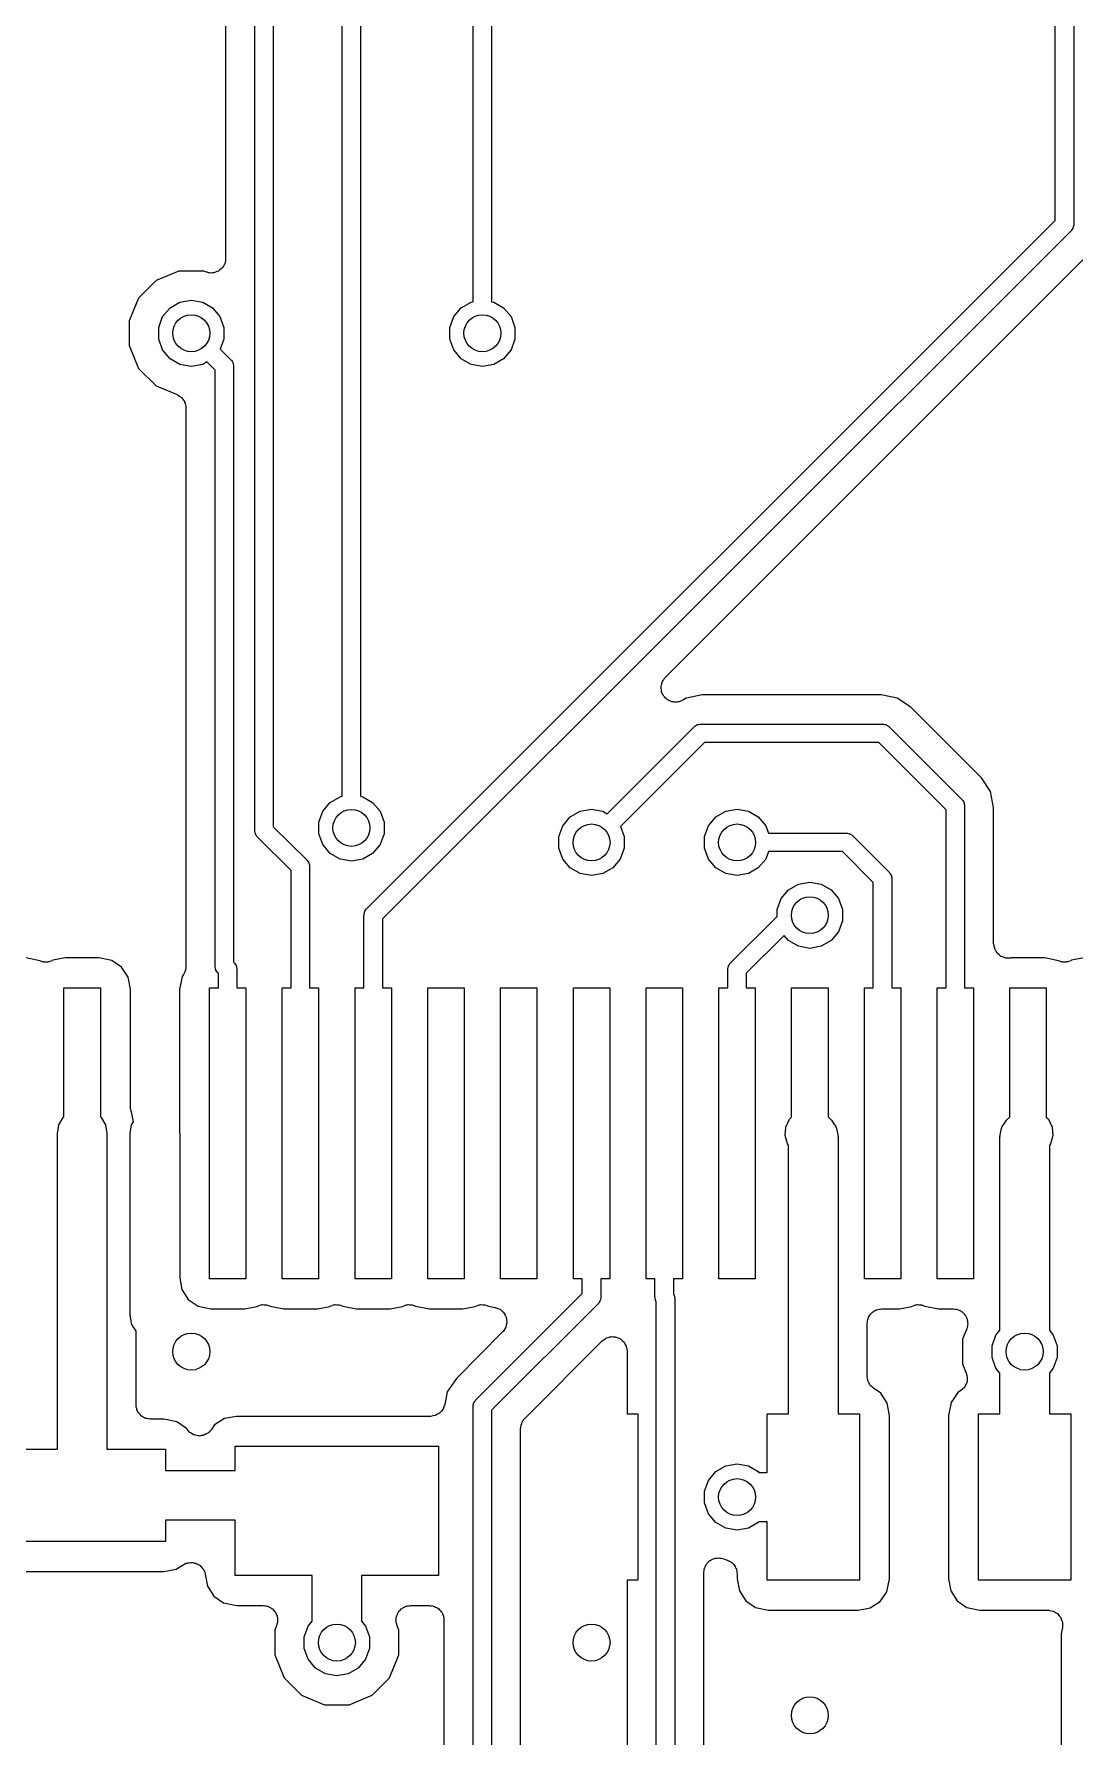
# Model space of a CAD drawing. Extents: x 85 to 210, y -138 to -65.
# Drawn here: x 116.42 to 123.57, y -113.15 to -101.44 of the extents above; entities that cross this region are included whole.
import ezdxf

# ---------------------------------------------------------------- set-up
doc = ezdxf.new("R2010")
doc.units = 0
doc.header["$MEASUREMENT"] = 0
doc.layers.add('BLACK', color=7, linetype='CONTINUOUS')

msp = doc.modelspace()

# ---------------------------------------------------------------- linework, layer by layer
at = {"layer": 'Black'}
for p, q in [((118.536, -106.683), (118.536, -90.0167)), ((118.663, -90.0167), (118.663, -106.683)), ((119.436, -103.283), (119.436, -96.5)), ((119.563, -96.5263), (119.563, -103.283)), ((123.436, -102.724), (123.436, -97.4667)), ((123.563, -97.4667), (123.563, -102.75)), ((117.936, -106.918), (117.936, -98.9667)), ((118.063, -98.9667), (118.063, -106.892)), ((117.736, -99.1318), (117.736, -102.986)), ((118.705, -107.455), (123.436, -102.724)), ((123.561, -102.764), (123.56, -102.772)), ((123.563, -102.756), (123.561, -102.764)), ((123.563, -102.75), (123.563, -102.753)), ((123.563, -102.753), (123.563, -102.756)), ((123.545, -102.795), (118.813, -107.526)), ((123.547, -102.793), (123.545, -102.795)), ((123.549, -102.791), (123.547, -102.793)), ((123.553, -102.784), (123.549, -102.791)), ((123.558, -102.777), (123.553, -102.784)), ((123.56, -102.772), (123.558, -102.774)), ((123.558, -102.774), (123.558, -102.777)), ((117.735, -102.997), (117.734, -103.008)), ((117.736, -102.986), (117.735, -102.997)), ((120.757, -105.866), (123.679, -102.943)), ((117.415, -103.073), (117.258, -103.138)), ((117.585, -103.073), (117.415, -103.073)), ((117.598, -103.078), (117.585, -103.073)), ((117.609, -103.081), (117.598, -103.078)), ((117.619, -103.085), (117.609, -103.081)), ((117.626, -103.085), (117.619, -103.085)), ((117.632, -103.086), (117.626, -103.085)), ((117.643, -103.085), (117.632, -103.086)), ((117.654, -103.085), (117.643, -103.085)), ((117.66, -103.082), (117.654, -103.085)), ((117.666, -103.081), (117.66, -103.082)), ((117.676, -103.076), (117.666, -103.081)), ((117.686, -103.073), (117.676, -103.076)), ((117.692, -103.068), (117.686, -103.073)), ((117.697, -103.065), (117.692, -103.068)), ((117.705, -103.057), (117.697, -103.065)), ((117.713, -103.05), (117.705, -103.057)), ((117.716, -103.045), (117.713, -103.05)), ((117.721, -103.04), (117.716, -103.045)), ((117.725, -103.03), (117.721, -103.04)), ((117.73, -103.02), (117.725, -103.03)), ((117.732, -103.014), (117.73, -103.02)), ((117.734, -103.008), (117.732, -103.014)), ((117.258, -103.138), (117.138, -103.258)), ((117.138, -103.258), (117.073, -103.415)), ((117.303, -103.386), (117.354, -103.325)), ((117.354, -103.325), (117.422, -103.286)), ((117.422, -103.286), (117.5, -103.272)), ((117.5, -103.272), (117.578, -103.286)), ((117.578, -103.286), (117.646, -103.325)), ((117.646, -103.325), (117.697, -103.386)), ((119.303, -103.386), (119.354, -103.325)), ((119.354, -103.325), (119.422, -103.286)), ((119.422, -103.286), (119.436, -103.283)), ((119.563, -103.283), (119.578, -103.286)), ((119.578, -103.286), (119.646, -103.325)), ((119.646, -103.325), (119.697, -103.386)), ((117.073, -103.415), (117.073, -103.585)), ((117.276, -103.46), (117.303, -103.386)), ((117.276, -103.54), (117.276, -103.46)), ((117.697, -103.386), (117.724, -103.46)), ((117.724, -103.46), (117.724, -103.54)), ((119.276, -103.46), (119.303, -103.386)), ((119.276, -103.54), (119.276, -103.46)), ((119.697, -103.386), (119.724, -103.46)), ((119.724, -103.46), (119.724, -103.54)), ((117.073, -103.585), (117.138, -103.742)), ((117.303, -103.614), (117.276, -103.54)), ((117.724, -103.54), (117.699, -103.609)), ((119.303, -103.614), (119.276, -103.54)), ((119.724, -103.54), (119.697, -103.614)), ((117.354, -103.675), (117.303, -103.614)), ((117.422, -103.714), (117.354, -103.675)), ((117.607, -103.697), (117.578, -103.714)), ((117.663, -103.753), (117.607, -103.697)), ((117.699, -103.609), (117.772, -103.682)), ((117.772, -103.682), (117.774, -103.684)), ((117.774, -103.684), (117.776, -103.686)), ((117.776, -103.686), (117.78, -103.693)), ((117.78, -103.693), (117.785, -103.7)), ((117.785, -103.7), (117.785, -103.703)), ((117.785, -103.703), (117.787, -103.705)), ((117.787, -103.705), (117.788, -103.713)), ((119.354, -103.675), (119.303, -103.614)), ((119.422, -103.714), (119.354, -103.675)), ((119.646, -103.675), (119.578, -103.714)), ((119.697, -103.614), (119.646, -103.675)), ((117.138, -103.742), (117.258, -103.862)), ((117.5, -103.728), (117.422, -103.714)), ((117.578, -103.714), (117.5, -103.728)), ((117.663, -107.85), (117.663, -103.753)), ((117.788, -103.713), (117.79, -103.721)), ((117.79, -103.721), (117.79, -103.724)), ((117.79, -103.724), (117.79, -103.727)), ((117.79, -103.727), (117.79, -107.824)), ((119.5, -103.728), (119.422, -103.714)), ((119.578, -103.714), (119.5, -103.728)), ((117.258, -103.862), (117.402, -103.922)), ((117.402, -103.922), (117.407, -103.925)), ((117.407, -103.925), (117.413, -103.927)), ((117.413, -103.927), (117.422, -103.934)), ((117.422, -103.934), (117.431, -103.94)), ((117.431, -103.94), (117.435, -103.945)), ((117.435, -103.945), (117.44, -103.95)), ((117.44, -103.95), (117.446, -103.959)), ((117.446, -103.959), (117.452, -103.968)), ((117.452, -103.968), (117.454, -103.974)), ((117.454, -103.974), (117.457, -103.98)), ((117.457, -103.98), (117.459, -103.991)), ((117.459, -103.991), (117.463, -104.001)), ((117.463, -104.001), (117.462, -104.008)), ((117.462, -104.008), (117.463, -104.014)), ((117.463, -104.014), (117.463, -107.85)), ((120.728, -105.928), (120.731, -105.918)), ((120.729, -105.935), (120.728, -105.928)), ((120.731, -105.918), (120.732, -105.908)), ((120.732, -105.908), (120.735, -105.901)), ((120.735, -105.901), (120.737, -105.894)), ((120.737, -105.894), (120.743, -105.886)), ((120.743, -105.886), (120.747, -105.877)), ((120.747, -105.877), (120.753, -105.872)), ((120.753, -105.872), (120.757, -105.866)), ((120.728, -105.943), (120.729, -105.935)), ((120.73, -105.952), (120.728, -105.943)), ((120.731, -105.962), (120.73, -105.952)), ((120.734, -105.969), (120.731, -105.962)), ((120.736, -105.977), (120.734, -105.969)), ((120.742, -105.985), (120.736, -105.977)), ((120.746, -105.994), (120.742, -105.985)), ((120.751, -105.999), (120.746, -105.994)), ((120.756, -106.005), (120.751, -105.999)), ((120.763, -106.011), (120.756, -106.005)), ((120.77, -106.018), (120.763, -106.011)), ((120.777, -106.021), (120.77, -106.018)), ((120.784, -106.026), (120.777, -106.021)), ((120.793, -106.029), (120.784, -106.026)), ((120.802, -106.033), (120.793, -106.029)), ((120.81, -106.034), (120.802, -106.033)), ((120.817, -106.036), (120.81, -106.034)), ((120.827, -106.035), (120.817, -106.036)), ((120.836, -106.036), (120.827, -106.035)), ((120.844, -106.034), (120.836, -106.036)), ((120.852, -106.033), (120.844, -106.034)), ((120.861, -106.029), (120.852, -106.033)), ((120.87, -106.027), (120.861, -106.029)), ((120.876, -106.023), (120.87, -106.027)), ((120.883, -106.019), (120.876, -106.023)), ((120.9, -106.008), (120.883, -106.019)), ((120.903, -106.008), (120.9, -106.008)), ((121.01, -105.986), (120.903, -106.008)), ((120.903, -106.008), (120.903, -106.008)), ((122.24, -105.986), (121.01, -105.986)), ((122.35, -106.008), (122.24, -105.986)), ((122.443, -106.071), (122.35, -106.008)), ((122.929, -106.557), (122.443, -106.071)), ((120.357, -106.803), (120.955, -106.205)), ((120.955, -106.205), (120.957, -106.203)), ((120.957, -106.203), (120.959, -106.201)), ((120.959, -106.201), (120.966, -106.197)), ((120.966, -106.197), (120.973, -106.192)), ((120.973, -106.192), (120.976, -106.192)), ((120.976, -106.192), (120.978, -106.19)), ((120.978, -106.19), (120.986, -106.189)), ((120.986, -106.189), (120.994, -106.187)), ((120.994, -106.187), (120.997, -106.187)), ((120.997, -106.187), (121, -106.186)), ((121, -106.186), (122.25, -106.186)), ((122.25, -106.186), (122.253, -106.187)), ((122.253, -106.187), (122.256, -106.187)), ((122.256, -106.187), (122.264, -106.189)), ((122.264, -106.189), (122.272, -106.19)), ((122.272, -106.19), (122.274, -106.192)), ((122.274, -106.192), (122.277, -106.192)), ((122.277, -106.192), (122.284, -106.197)), ((122.284, -106.197), (122.291, -106.201)), ((122.291, -106.201), (122.293, -106.203)), ((122.293, -106.203), (122.295, -106.205)), ((122.295, -106.205), (122.795, -106.705)), ((121.026, -106.313), (120.449, -106.891)), ((122.224, -106.313), (121.026, -106.313)), ((122.686, -106.776), (122.224, -106.313)), ((122.992, -106.65), (122.929, -106.557)), ((118.403, -106.786), (118.454, -106.725)), ((118.454, -106.725), (118.522, -106.686)), ((118.522, -106.686), (118.536, -106.683)), ((118.663, -106.683), (118.678, -106.686)), ((118.678, -106.686), (118.746, -106.725)), ((118.746, -106.725), (118.797, -106.786)), ((122.795, -106.705), (122.797, -106.707)), ((122.797, -106.707), (122.799, -106.709)), ((122.799, -106.709), (122.803, -106.716)), ((122.803, -106.716), (122.808, -106.723)), ((122.808, -106.723), (122.808, -106.726)), ((122.808, -106.726), (122.81, -106.728)), ((122.81, -106.728), (122.811, -106.736)), ((122.811, -106.736), (122.813, -106.744)), ((122.813, -106.744), (122.813, -106.747)), ((122.813, -106.747), (122.813, -106.75)), ((123.013, -106.76), (122.992, -106.65)), ((118.376, -106.86), (118.403, -106.786)), ((118.376, -106.94), (118.376, -106.86)), ((118.797, -106.786), (118.824, -106.86)), ((118.824, -106.86), (118.824, -106.94)), ((120.053, -106.886), (120.104, -106.825)), ((120.104, -106.825), (120.172, -106.786)), ((120.172, -106.786), (120.25, -106.772)), ((120.25, -106.772), (120.328, -106.786)), ((120.328, -106.786), (120.357, -106.803)), ((121.053, -106.886), (121.104, -106.825)), ((121.104, -106.825), (121.172, -106.786)), ((121.172, -106.786), (121.25, -106.772)), ((121.25, -106.772), (121.328, -106.786)), ((121.328, -106.786), (121.396, -106.825)), ((121.396, -106.825), (121.447, -106.886)), ((122.686, -108), (122.686, -106.776)), ((122.813, -106.75), (122.813, -108)), ((123.013, -107.696), (123.013, -106.76)), ((117.937, -106.921), (117.936, -106.918)), ((117.937, -106.923), (117.937, -106.921)), ((117.939, -106.931), (117.937, -106.923)), ((117.94, -106.94), (117.939, -106.931)), ((117.942, -106.942), (117.94, -106.94)), ((117.942, -106.945), (117.942, -106.942)), ((117.947, -106.952), (117.942, -106.945)), ((117.951, -106.959), (117.947, -106.952)), ((117.953, -106.961), (117.951, -106.959)), ((117.955, -106.963), (117.953, -106.961)), ((118.186, -107.194), (117.955, -106.963)), ((118.063, -106.892), (118.295, -107.123)), ((118.403, -107.014), (118.376, -106.94)), ((118.824, -106.94), (118.797, -107.014)), ((120.026, -106.96), (120.053, -106.886)), ((120.026, -107.04), (120.026, -106.96)), ((120.449, -106.891), (120.474, -106.96)), ((120.474, -106.96), (120.474, -107.04)), ((121.026, -106.96), (121.053, -106.886)), ((121.026, -107.04), (121.026, -106.96)), ((121.447, -106.886), (121.466, -106.936)), ((121.466, -106.936), (122, -106.936)), ((122, -106.936), (122.003, -106.937)), ((122.003, -106.937), (122.006, -106.937)), ((122.006, -106.937), (122.014, -106.939)), ((122.014, -106.939), (122.022, -106.94)), ((122.022, -106.94), (122.024, -106.942)), ((122.024, -106.942), (122.027, -106.942)), ((122.027, -106.942), (122.034, -106.947)), ((122.034, -106.947), (122.041, -106.951)), ((122.041, -106.951), (122.043, -106.953)), ((122.043, -106.953), (122.045, -106.955)), ((122.045, -106.955), (122.295, -107.205)), ((118.454, -107.075), (118.403, -107.014)), ((118.522, -107.114), (118.454, -107.075)), ((118.746, -107.075), (118.678, -107.114)), ((118.797, -107.014), (118.746, -107.075)), ((120.053, -107.114), (120.026, -107.04)), ((120.474, -107.04), (120.447, -107.114)), ((121.053, -107.114), (121.026, -107.04)), ((121.466, -107.063), (121.447, -107.114)), ((121.974, -107.063), (121.466, -107.063)), ((122.186, -107.276), (121.974, -107.063)), ((118.186, -107.873), (118.186, -107.194)), ((118.295, -107.123), (118.297, -107.125)), ((118.297, -107.125), (118.299, -107.127)), ((118.299, -107.127), (118.303, -107.134)), ((118.303, -107.134), (118.308, -107.141)), ((118.308, -107.141), (118.308, -107.144)), ((118.308, -107.144), (118.31, -107.146)), ((118.31, -107.146), (118.311, -107.154)), ((118.311, -107.154), (118.313, -107.162)), ((118.313, -107.162), (118.313, -107.165)), ((118.313, -107.165), (118.313, -107.168)), ((118.313, -107.168), (118.313, -107.873)), ((118.6, -107.128), (118.522, -107.114)), ((118.678, -107.114), (118.6, -107.128)), ((120.104, -107.175), (120.053, -107.114)), ((120.172, -107.214), (120.104, -107.175)), ((120.25, -107.228), (120.172, -107.214)), ((120.328, -107.214), (120.25, -107.228)), ((120.396, -107.175), (120.328, -107.214)), ((120.447, -107.114), (120.396, -107.175)), ((121.104, -107.175), (121.053, -107.114)), ((121.172, -107.214), (121.104, -107.175)), ((121.25, -107.228), (121.172, -107.214)), ((121.328, -107.214), (121.25, -107.228)), ((121.396, -107.175), (121.328, -107.214)), ((121.447, -107.114), (121.396, -107.175)), ((122.295, -107.205), (122.297, -107.207)), ((122.297, -107.207), (122.299, -107.209)), ((122.299, -107.209), (122.303, -107.216)), ((122.303, -107.216), (122.308, -107.223)), ((121.553, -107.386), (121.604, -107.325)), ((121.604, -107.325), (121.672, -107.286)), ((121.672, -107.286), (121.75, -107.272)), ((121.75, -107.272), (121.828, -107.286)), ((121.828, -107.286), (121.896, -107.325)), ((121.896, -107.325), (121.947, -107.386)), ((122.186, -108), (122.186, -107.276)), ((122.308, -107.223), (122.308, -107.226)), ((122.308, -107.226), (122.31, -107.228)), ((122.31, -107.228), (122.311, -107.236)), ((122.311, -107.236), (122.313, -107.244)), ((122.313, -107.244), (122.313, -107.247)), ((122.313, -107.247), (122.313, -107.25)), ((122.313, -107.25), (122.313, -108)), ((121.526, -107.46), (121.553, -107.386)), ((121.947, -107.386), (121.974, -107.46)), ((118.686, -107.5), (118.687, -107.497)), ((118.686, -107.873), (118.686, -107.5)), ((118.687, -107.494), (118.689, -107.486)), ((118.687, -107.497), (118.687, -107.494)), ((118.689, -107.486), (118.69, -107.478)), ((118.69, -107.478), (118.692, -107.476)), ((118.692, -107.473), (118.697, -107.466)), ((118.692, -107.476), (118.692, -107.473)), ((118.697, -107.466), (118.701, -107.459)), ((118.701, -107.459), (118.703, -107.457)), ((118.703, -107.457), (118.705, -107.455)), ((118.813, -107.526), (118.813, -107.873)), ((121.205, -107.828), (121.526, -107.508)), ((121.526, -107.508), (121.526, -107.46)), ((121.974, -107.54), (121.947, -107.614)), ((121.974, -107.46), (121.974, -107.54)), ((121.574, -107.639), (121.313, -107.899)), ((121.604, -107.675), (121.574, -107.639)), ((121.672, -107.714), (121.604, -107.675)), ((121.896, -107.675), (121.828, -107.714)), ((121.947, -107.614), (121.896, -107.675)), ((116.459, -107.813), (116.365, -107.794)), ((116.634, -107.794), (116.549, -107.81)), ((116.865, -107.794), (116.634, -107.794)), ((116.954, -107.812), (116.865, -107.794)), ((121.75, -107.728), (121.672, -107.714)), ((121.828, -107.714), (121.75, -107.728)), ((123.014, -107.697), (123.013, -107.696)), ((123.017, -107.714), (123.014, -107.697)), ((123.014, -107.697), (123.014, -107.697)), ((123.02, -107.73), (123.017, -107.714)), ((123.02, -107.731), (123.02, -107.73)), ((123.02, -107.732), (123.02, -107.731)), ((123.029, -107.746), (123.02, -107.732)), ((123.037, -107.761), (123.029, -107.746)), ((123.038, -107.761), (123.037, -107.761)), ((123.037, -107.761), (123.037, -107.761)), ((123.051, -107.772), (123.038, -107.761)), ((123.063, -107.783), (123.051, -107.772)), ((123.064, -107.783), (123.063, -107.783)), ((123.08, -107.789), (123.064, -107.783)), ((123.064, -107.783), (123.064, -107.783)), ((123.096, -107.795), (123.08, -107.789)), ((123.097, -107.795), (123.096, -107.795)), ((123.114, -107.795), (123.097, -107.795)), ((123.097, -107.795), (123.097, -107.795)), ((123.131, -107.795), (123.114, -107.795)), ((123.132, -107.795), (123.131, -107.795)), ((123.131, -107.795), (123.131, -107.795)), ((123.134, -107.794), (123.132, -107.795)), ((123.365, -107.794), (123.134, -107.794)), ((123.459, -107.813), (123.365, -107.794)), ((123.634, -107.794), (123.549, -107.81)), ((116.466, -107.815), (116.459, -107.813)), ((116.476, -107.82), (116.466, -107.815)), ((116.483, -107.821), (116.476, -107.82)), ((116.489, -107.822), (116.483, -107.821)), ((116.5, -107.822), (116.489, -107.822)), ((116.511, -107.823), (116.5, -107.822)), ((116.517, -107.821), (116.511, -107.823)), ((116.523, -107.821), (116.517, -107.821)), ((116.534, -107.816), (116.523, -107.821)), ((116.545, -107.813), (116.534, -107.816)), ((116.549, -107.81), (116.545, -107.813)), ((117.021, -107.858), (116.954, -107.812)), ((117.065, -107.927), (117.021, -107.858)), ((117.446, -107.907), (117.437, -107.921)), ((117.448, -107.903), (117.446, -107.907)), ((117.451, -107.899), (117.448, -107.903)), ((117.455, -107.889), (117.451, -107.899)), ((117.457, -107.884), (117.455, -107.889)), ((117.458, -107.882), (117.457, -107.884)), ((117.461, -107.876), (117.458, -107.882)), ((117.463, -107.866), (117.461, -107.871)), ((117.461, -107.871), (117.461, -107.876)), ((117.463, -107.85), (117.462, -107.857)), ((117.462, -107.857), (117.463, -107.866)), ((117.664, -107.853), (117.663, -107.85)), ((117.664, -107.856), (117.664, -107.853)), ((117.666, -107.864), (117.664, -107.856)), ((117.667, -107.872), (117.666, -107.864)), ((117.669, -107.874), (117.667, -107.872)), ((117.669, -107.877), (117.669, -107.874)), ((117.674, -107.884), (117.669, -107.877)), ((117.678, -107.891), (117.674, -107.884)), ((117.68, -107.893), (117.678, -107.891)), ((117.682, -107.895), (117.68, -107.893)), ((117.686, -107.899), (117.682, -107.895)), ((117.686, -108), (117.686, -107.899)), ((117.79, -107.824), (117.795, -107.828)), ((117.795, -107.828), (117.797, -107.83)), ((117.797, -107.83), (117.799, -107.832)), ((117.799, -107.832), (117.803, -107.839)), ((117.803, -107.839), (117.808, -107.846)), ((117.808, -107.846), (117.808, -107.849)), ((117.808, -107.849), (117.81, -107.851)), ((117.81, -107.851), (117.811, -107.859)), ((117.811, -107.859), (117.813, -107.867)), ((117.813, -107.867), (117.813, -107.87)), ((117.813, -107.87), (117.813, -107.873)), ((117.813, -107.873), (117.813, -108)), ((118.186, -108), (118.186, -107.873)), ((118.313, -107.873), (118.313, -108)), ((118.686, -108), (118.686, -107.873)), ((118.813, -107.873), (118.813, -108)), ((121.186, -107.873), (121.187, -107.87)), ((121.186, -108), (121.186, -107.873)), ((121.187, -107.867), (121.189, -107.859)), ((121.187, -107.87), (121.187, -107.867)), ((121.189, -107.859), (121.19, -107.851)), ((121.19, -107.851), (121.192, -107.849)), ((121.192, -107.846), (121.197, -107.839)), ((121.192, -107.849), (121.192, -107.846)), ((121.197, -107.839), (121.201, -107.832)), ((121.201, -107.832), (121.203, -107.83)), ((121.203, -107.83), (121.205, -107.828)), ((121.313, -107.899), (121.313, -108)), ((123.466, -107.815), (123.459, -107.813)), ((123.476, -107.82), (123.466, -107.815)), ((123.483, -107.821), (123.476, -107.82)), ((123.489, -107.822), (123.483, -107.821)), ((123.5, -107.822), (123.489, -107.822)), ((123.511, -107.823), (123.5, -107.822)), ((123.517, -107.821), (123.511, -107.823)), ((123.523, -107.821), (123.517, -107.821)), ((123.534, -107.816), (123.523, -107.821)), ((123.545, -107.813), (123.534, -107.816)), ((123.549, -107.81), (123.545, -107.813)), ((116.625, -108.886), (116.625, -108)), ((116.625, -108), (116.875, -108)), ((116.875, -108), (116.875, -108.886)), ((117.081, -108.009), (117.065, -107.927)), ((117.081, -108.815), (117.081, -108.009)), ((117.437, -107.921), (117.419, -108.01)), ((117.419, -108.01), (117.419, -108.995)), ((117.625, -110), (117.625, -108)), ((117.625, -108), (117.686, -108)), ((117.813, -108), (117.875, -108)), ((117.875, -108), (117.875, -110)), ((118.125, -110), (118.125, -108)), ((118.125, -108), (118.186, -108)), ((118.313, -108), (118.375, -108)), ((118.375, -108), (118.375, -110)), ((118.625, -110), (118.625, -108)), ((118.625, -108), (118.686, -108)), ((118.813, -108), (118.875, -108)), ((118.875, -108), (118.875, -110)), ((119.125, -110), (119.125, -108)), ((119.125, -108), (119.375, -108)), ((119.375, -108), (119.375, -110)), ((119.625, -110), (119.625, -108)), ((119.625, -108), (119.875, -108)), ((119.875, -108), (119.875, -110)), ((120.125, -110), (120.125, -108)), ((120.125, -108), (120.375, -108)), ((120.375, -108), (120.375, -110)), ((120.625, -110), (120.625, -108)), ((120.625, -108), (120.875, -108)), ((120.875, -108), (120.875, -110)), ((121.125, -110), (121.125, -108)), ((121.125, -108), (121.186, -108)), ((121.313, -108), (121.375, -108)), ((121.375, -108), (121.375, -110)), ((121.625, -108.888), (121.625, -108)), ((121.625, -108), (121.875, -108)), ((121.875, -108), (121.875, -108.885)), ((122.125, -110), (122.125, -108)), ((122.125, -108), (122.186, -108)), ((122.313, -108), (122.375, -108)), ((122.375, -108), (122.375, -110)), ((122.625, -110), (122.625, -108)), ((122.625, -108), (122.686, -108)), ((122.813, -108), (122.875, -108)), ((122.875, -108), (122.875, -110)), ((123.125, -108.885), (123.125, -108)), ((123.125, -108), (123.375, -108)), ((123.375, -108), (123.375, -108.888)), ((117.083, -108.827), (117.081, -108.815)), ((117.084, -108.839), (117.083, -108.827)), ((117.086, -108.844), (117.084, -108.839)), ((117.087, -108.849), (117.086, -108.844)), ((117.089, -108.852), (117.087, -108.849)), ((117.102, -108.921), (117.089, -108.852)), ((116.58, -109), (116.59, -108.942)), ((116.59, -108.942), (116.62, -108.891)), ((116.62, -108.891), (116.625, -108.886)), ((116.875, -108.886), (116.88, -108.891)), ((116.88, -108.891), (116.91, -108.942)), ((116.91, -108.942), (116.92, -109)), ((117.08, -109), (117.09, -108.942)), ((117.09, -108.942), (117.102, -108.921)), ((121.581, -109.015), (121.586, -108.956)), ((121.586, -108.956), (121.611, -108.902)), ((121.611, -108.902), (121.625, -108.888)), ((121.875, -108.885), (121.894, -108.904)), ((121.894, -108.904), (121.898, -108.91)), ((121.898, -108.91), (121.904, -108.915)), ((121.904, -108.915), (121.915, -108.934)), ((121.915, -108.934), (121.928, -108.952)), ((121.928, -108.952), (121.93, -108.959)), ((121.93, -108.959), (121.934, -108.966)), ((121.934, -108.966), (121.938, -108.988)), ((123.062, -108.988), (123.066, -108.966)), ((123.066, -108.966), (123.07, -108.959)), ((123.07, -108.959), (123.072, -108.952)), ((123.072, -108.952), (123.085, -108.934)), ((123.085, -108.934), (123.096, -108.915)), ((123.096, -108.915), (123.102, -108.91)), ((123.102, -108.91), (123.106, -108.904)), ((123.106, -108.904), (123.125, -108.885)), ((123.375, -108.888), (123.389, -108.902)), ((123.389, -108.902), (123.414, -108.956)), ((123.414, -108.956), (123.419, -109.015)), ((116.58, -111.17), (116.58, -109)), ((116.92, -109), (116.92, -111.17)), ((117.08, -110.25), (117.08, -109)), ((117.419, -108.995), (117.42, -109)), ((117.42, -109), (117.42, -109.995)), ((121.596, -109.072), (121.581, -109.015)), ((121.604, -109.083), (121.596, -109.072)), ((121.604, -110.928), (121.604, -109.083)), ((121.938, -108.988), (121.943, -109.009)), ((121.943, -109.009), (121.943, -109.017)), ((121.943, -109.017), (121.944, -109.024)), ((121.944, -109.024), (121.944, -110.928)), ((123.056, -109.024), (123.057, -109.017)), ((123.056, -110.353), (123.056, -109.024)), ((123.057, -109.009), (123.062, -108.988)), ((123.057, -109.017), (123.057, -109.009)), ((123.404, -109.072), (123.396, -109.083)), ((123.396, -109.083), (123.396, -110.353)), ((123.419, -109.015), (123.404, -109.072)), ((117.42, -109.995), (117.435, -110.073)), ((117.875, -110), (117.625, -110)), ((118.375, -110), (118.125, -110)), ((118.875, -110), (118.625, -110)), ((119.375, -110), (119.125, -110)), ((119.875, -110), (119.625, -110)), ((120.186, -110), (120.125, -110)), ((120.186, -110.101), (120.186, -110)), ((120.375, -110), (120.313, -110)), ((120.313, -110), (120.313, -110.127)), ((120.686, -110), (120.625, -110)), ((120.686, -110.127), (120.686, -110)), ((120.875, -110), (120.813, -110)), ((120.813, -110), (120.813, -110.105)), ((121.375, -110), (121.125, -110)), ((122.375, -110), (122.125, -110)), ((122.875, -110), (122.625, -110)), ((117.435, -110.073), (117.479, -110.142)), ((117.479, -110.142), (117.546, -110.188)), ((119.455, -110.832), (120.186, -110.101)), ((120.311, -110.141), (120.31, -110.149)), ((120.313, -110.133), (120.311, -110.141)), ((120.313, -110.127), (120.313, -110.13)), ((120.313, -110.13), (120.313, -110.133)), ((120.687, -110.13), (120.686, -110.127)), ((120.687, -110.133), (120.687, -110.13)), ((120.689, -110.141), (120.687, -110.133)), ((120.69, -110.149), (120.689, -110.141)), ((120.813, -110.105), (120.816, -110.108)), ((120.816, -110.108), (120.816, -110.111)), ((120.816, -110.111), (120.818, -110.113)), ((120.818, -110.113), (120.819, -110.121)), ((120.819, -110.121), (120.821, -110.129)), ((120.821, -110.129), (120.821, -110.132)), ((120.821, -110.132), (120.822, -110.135)), ((120.822, -110.135), (120.822, -120.482)), ((117.081, -110.257), (117.08, -110.25)), ((117.081, -110.265), (117.081, -110.257)), ((117.546, -110.188), (117.635, -110.206)), ((117.635, -110.206), (117.866, -110.206)), ((117.866, -110.206), (117.951, -110.19)), ((117.951, -110.19), (117.955, -110.187)), ((117.955, -110.187), (117.966, -110.184)), ((117.966, -110.184), (117.977, -110.179)), ((117.977, -110.179), (117.983, -110.179)), ((117.983, -110.179), (117.989, -110.177)), ((117.989, -110.177), (118, -110.178)), ((118, -110.178), (118.011, -110.178)), ((118.011, -110.178), (118.017, -110.179)), ((118.017, -110.179), (118.024, -110.18)), ((118.024, -110.18), (118.034, -110.185)), ((118.034, -110.185), (118.041, -110.187)), ((118.041, -110.187), (118.135, -110.206)), ((118.135, -110.206), (118.366, -110.206)), ((118.366, -110.206), (118.451, -110.19)), ((118.451, -110.19), (118.455, -110.187)), ((118.455, -110.187), (118.466, -110.184)), ((118.466, -110.184), (118.477, -110.179)), ((118.477, -110.179), (118.483, -110.179)), ((118.483, -110.179), (118.489, -110.177)), ((118.489, -110.177), (118.5, -110.178)), ((118.5, -110.178), (118.511, -110.178)), ((118.511, -110.178), (118.517, -110.179)), ((118.517, -110.179), (118.524, -110.18)), ((118.524, -110.18), (118.534, -110.185)), ((118.534, -110.185), (118.541, -110.187)), ((118.541, -110.187), (118.635, -110.206)), ((118.635, -110.206), (118.866, -110.206)), ((118.866, -110.206), (118.951, -110.19)), ((118.951, -110.19), (118.955, -110.187)), ((118.955, -110.187), (118.966, -110.184)), ((118.966, -110.184), (118.977, -110.179)), ((118.977, -110.179), (118.983, -110.179)), ((118.983, -110.179), (118.989, -110.177)), ((118.989, -110.177), (119, -110.178)), ((119, -110.178), (119.011, -110.178)), ((119.011, -110.178), (119.017, -110.179)), ((119.017, -110.179), (119.024, -110.18)), ((119.024, -110.18), (119.034, -110.185)), ((119.034, -110.185), (119.041, -110.187)), ((119.041, -110.187), (119.135, -110.206)), ((119.135, -110.206), (119.366, -110.206)), ((119.366, -110.206), (119.451, -110.19)), ((119.451, -110.19), (119.455, -110.187)), ((119.455, -110.187), (119.466, -110.184)), ((119.466, -110.184), (119.477, -110.179)), ((119.477, -110.179), (119.483, -110.179)), ((119.483, -110.179), (119.489, -110.177)), ((119.489, -110.177), (119.5, -110.178)), ((119.5, -110.178), (119.511, -110.178)), ((119.511, -110.178), (119.517, -110.179)), ((119.517, -110.179), (119.524, -110.18)), ((119.524, -110.18), (119.534, -110.185)), ((119.534, -110.185), (119.541, -110.187)), ((119.541, -110.187), (119.588, -110.196)), ((120.295, -110.172), (119.563, -110.903)), ((119.588, -110.196), (119.591, -110.198)), ((119.591, -110.198), (119.594, -110.198)), ((119.594, -110.198), (119.607, -110.204)), ((119.607, -110.204), (119.621, -110.209)), ((119.621, -110.209), (119.623, -110.211)), ((119.623, -110.211), (119.626, -110.213)), ((119.626, -110.213), (119.636, -110.223)), ((119.636, -110.223), (119.647, -110.232)), ((119.647, -110.232), (119.648, -110.235)), ((119.648, -110.235), (119.65, -110.237)), ((119.65, -110.237), (119.656, -110.25)), ((119.656, -110.25), (119.663, -110.263)), ((120.297, -110.17), (120.295, -110.172)), ((120.299, -110.168), (120.297, -110.17)), ((120.303, -110.161), (120.299, -110.168)), ((120.308, -110.154), (120.303, -110.161)), ((120.31, -110.149), (120.308, -110.151)), ((120.308, -110.151), (120.308, -110.154)), ((120.692, -110.151), (120.69, -110.149)), ((120.692, -110.154), (120.692, -110.151)), ((120.695, -110.157), (120.692, -110.154)), ((120.695, -120.508), (120.695, -110.157)), ((122.154, -110.264), (122.157, -110.256)), ((122.157, -110.256), (122.163, -110.249)), ((122.163, -110.249), (122.167, -110.242)), ((122.167, -110.242), (122.174, -110.236)), ((122.174, -110.236), (122.18, -110.229)), ((122.18, -110.229), (122.187, -110.225)), ((122.187, -110.225), (122.194, -110.219)), ((122.194, -110.219), (122.202, -110.216)), ((122.202, -110.216), (122.21, -110.212)), ((122.21, -110.212), (122.218, -110.21)), ((122.218, -110.21), (122.227, -110.207)), ((122.227, -110.207), (122.235, -110.207)), ((122.235, -110.207), (122.244, -110.206)), ((122.244, -110.206), (122.366, -110.206)), ((122.366, -110.206), (122.451, -110.19)), ((122.451, -110.19), (122.455, -110.187)), ((122.455, -110.187), (122.466, -110.184)), ((122.466, -110.184), (122.477, -110.179)), ((122.477, -110.179), (122.483, -110.179)), ((122.483, -110.179), (122.489, -110.177)), ((122.489, -110.177), (122.5, -110.178)), ((122.5, -110.178), (122.511, -110.178)), ((122.511, -110.178), (122.517, -110.179)), ((122.517, -110.179), (122.524, -110.18)), ((122.524, -110.18), (122.534, -110.185)), ((122.534, -110.185), (122.541, -110.187)), ((122.541, -110.187), (122.635, -110.206)), ((122.635, -110.206), (122.736, -110.206)), ((122.736, -110.206), (122.747, -110.208)), ((122.747, -110.208), (122.758, -110.208)), ((122.758, -110.208), (122.764, -110.211)), ((122.764, -110.211), (122.77, -110.212)), ((122.77, -110.212), (122.78, -110.217)), ((122.78, -110.217), (122.79, -110.222)), ((122.79, -110.222), (122.795, -110.226)), ((122.795, -110.226), (122.8, -110.229)), ((122.8, -110.229), (122.807, -110.238)), ((122.807, -110.238), (122.815, -110.245)), ((122.815, -110.245), (122.818, -110.251)), ((122.818, -110.251), (122.823, -110.256)), ((122.823, -110.256), (122.826, -110.266)), ((117.086, -110.286), (117.081, -110.265)), ((117.09, -110.308), (117.086, -110.286)), ((117.094, -110.315), (117.09, -110.308)), ((117.096, -110.322), (117.094, -110.315)), ((117.109, -110.34), (117.096, -110.322)), ((117.12, -110.359), (117.109, -110.34)), ((117.12, -110.865), (117.12, -110.359)), ((117.12, -110.359), (117.12, -110.359)), ((119.639, -110.365), (119.321, -110.684)), ((119.641, -110.363), (119.639, -110.365)), ((119.643, -110.361), (119.641, -110.363)), ((119.651, -110.348), (119.643, -110.361)), ((119.659, -110.337), (119.651, -110.348)), ((119.66, -110.334), (119.659, -110.337)), ((119.662, -110.331), (119.66, -110.334)), ((119.664, -110.317), (119.662, -110.331)), ((119.663, -110.263), (119.664, -110.266)), ((119.664, -110.266), (119.665, -110.269)), ((119.668, -110.303), (119.664, -110.317)), ((119.665, -110.269), (119.666, -110.283)), ((119.666, -110.283), (119.668, -110.297)), ((119.668, -110.297), (119.668, -110.3)), ((119.668, -110.3), (119.668, -110.303)), ((122.144, -110.306), (122.146, -110.297)), ((122.144, -110.67), (122.144, -110.306)), ((122.146, -110.289), (122.149, -110.28)), ((122.146, -110.297), (122.146, -110.289)), ((122.149, -110.28), (122.15, -110.272)), ((122.15, -110.272), (122.154, -110.264)), ((122.828, -110.344), (122.799, -110.415)), ((122.826, -110.266), (122.831, -110.276)), ((122.831, -110.334), (122.828, -110.344)), ((122.831, -110.276), (122.832, -110.282)), ((122.834, -110.323), (122.831, -110.334)), ((122.832, -110.282), (122.834, -110.289)), ((122.834, -110.289), (122.834, -110.299)), ((122.834, -110.299), (122.836, -110.31)), ((122.836, -110.31), (122.834, -110.317)), ((122.834, -110.317), (122.834, -110.323)), ((123.029, -110.386), (123.056, -110.353)), ((123.396, -110.353), (123.423, -110.386)), ((119.793, -110.957), (120.324, -110.426)), ((120.324, -110.426), (120.334, -110.418)), ((120.334, -110.418), (120.345, -110.41)), ((120.345, -110.41), (120.349, -110.408)), ((120.349, -110.408), (120.352, -110.406)), ((120.352, -110.406), (120.365, -110.403)), ((120.365, -110.403), (120.377, -110.398)), ((120.377, -110.398), (120.382, -110.398)), ((120.382, -110.398), (120.386, -110.397)), ((120.386, -110.397), (120.399, -110.398)), ((120.399, -110.398), (120.412, -110.398)), ((120.412, -110.398), (120.416, -110.4)), ((120.416, -110.4), (120.42, -110.4)), ((120.42, -110.4), (120.432, -110.405)), ((120.432, -110.405), (120.445, -110.41)), ((120.445, -110.41), (120.448, -110.413)), ((120.448, -110.413), (120.452, -110.415)), ((120.452, -110.415), (120.461, -110.424)), ((120.461, -110.424), (120.471, -110.432)), ((120.471, -110.432), (120.473, -110.436)), ((120.473, -110.436), (120.476, -110.439)), ((120.476, -110.439), (120.482, -110.451)), ((120.482, -110.451), (120.488, -110.462)), ((120.488, -110.462), (120.489, -110.467)), ((120.489, -110.467), (120.491, -110.471)), ((120.491, -110.471), (120.492, -110.484)), ((120.492, -110.484), (120.495, -110.497)), ((122.799, -110.415), (122.799, -110.585)), ((123.002, -110.46), (123.029, -110.386)), ((123.002, -110.54), (123.002, -110.46)), ((123.423, -110.386), (123.45, -110.46)), ((123.45, -110.46), (123.45, -110.54)), ((120.495, -110.497), (120.495, -110.928)), ((122.799, -110.585), (122.825, -110.647)), ((123.029, -110.614), (123.002, -110.54)), ((123.45, -110.54), (123.423, -110.614)), ((119.321, -110.684), (119.258, -110.777)), ((122.146, -110.683), (122.144, -110.67)), ((122.148, -110.697), (122.146, -110.683)), ((122.149, -110.7), (122.148, -110.697)), ((122.15, -110.704), (122.149, -110.7)), ((122.157, -110.716), (122.15, -110.704)), ((122.163, -110.728), (122.157, -110.716)), ((122.165, -110.731), (122.163, -110.728)), ((122.828, -110.715), (122.82, -110.731)), ((122.825, -110.647), (122.828, -110.664)), ((122.828, -110.664), (122.832, -110.681)), ((122.83, -110.698), (122.828, -110.715)), ((122.828, -110.715), (122.828, -110.715)), ((122.828, -110.715), (122.828, -110.715)), ((122.832, -110.681), (122.83, -110.698)), ((122.832, -110.681), (122.832, -110.681)), ((122.832, -110.681), (122.832, -110.681)), ((123.056, -110.647), (123.029, -110.614)), ((123.056, -110.928), (123.056, -110.647)), ((123.423, -110.614), (123.396, -110.647)), ((123.396, -110.647), (123.396, -110.928)), ((119.258, -110.777), (119.241, -110.864)), ((119.442, -110.85), (119.447, -110.843)), ((119.447, -110.843), (119.451, -110.836)), ((119.451, -110.836), (119.453, -110.834)), ((119.453, -110.834), (119.455, -110.832)), ((122.167, -110.734), (122.165, -110.731)), ((122.178, -110.743), (122.167, -110.734)), ((122.188, -110.752), (122.178, -110.743)), ((122.238, -110.786), (122.188, -110.752)), ((122.282, -110.855), (122.238, -110.786)), ((122.766, -110.782), (122.721, -110.849)), ((122.786, -110.769), (122.766, -110.782)), ((122.799, -110.758), (122.786, -110.769)), ((122.812, -110.746), (122.799, -110.758)), ((122.82, -110.731), (122.812, -110.746)), ((122.812, -110.746), (122.812, -110.746)), ((122.812, -110.746), (122.812, -110.746)), ((117.122, -110.873), (117.12, -110.865)), ((117.122, -110.882), (117.122, -110.873)), ((117.125, -110.89), (117.122, -110.882)), ((117.126, -110.899), (117.125, -110.89)), ((117.13, -110.906), (117.126, -110.899)), ((117.133, -110.915), (117.13, -110.906)), ((117.139, -110.921), (117.133, -110.915)), ((117.143, -110.929), (117.139, -110.921)), ((117.15, -110.935), (117.143, -110.929)), ((117.156, -110.941), (117.15, -110.935)), ((117.163, -110.946), (117.156, -110.941)), ((117.17, -110.951), (117.163, -110.946)), ((117.178, -110.954), (117.17, -110.951)), ((117.186, -110.959), (117.178, -110.954)), ((117.194, -110.96), (117.186, -110.959)), ((117.203, -110.963), (117.194, -110.96)), ((117.211, -110.963), (117.203, -110.963)), ((117.22, -110.965), (117.211, -110.963)), ((117.728, -110.96), (117.659, -111.004)), ((117.811, -110.945), (117.728, -110.96)), ((119.143, -110.945), (117.811, -110.945)), ((119.159, -110.942), (119.143, -110.945)), ((119.175, -110.939), (119.159, -110.942)), ((119.176, -110.939), (119.175, -110.939)), ((119.177, -110.939), (119.176, -110.939)), ((119.191, -110.93), (119.177, -110.939)), ((119.206, -110.923), (119.191, -110.93)), ((119.207, -110.921), (119.206, -110.922)), ((119.206, -110.922), (119.206, -110.923)), ((119.218, -110.909), (119.207, -110.921)), ((119.228, -110.896), (119.218, -110.909)), ((119.229, -110.895), (119.228, -110.896)), ((119.23, -110.895), (119.229, -110.895)), ((119.235, -110.879), (119.23, -110.895)), ((119.241, -110.864), (119.235, -110.879)), ((119.436, -110.877), (119.437, -110.874)), ((119.436, -119.533), (119.436, -110.877)), ((119.437, -110.871), (119.439, -110.863)), ((119.437, -110.874), (119.437, -110.871)), ((119.439, -110.863), (119.44, -110.855)), ((119.44, -110.855), (119.442, -110.853)), ((119.442, -110.853), (119.442, -110.85)), ((119.563, -110.903), (119.563, -119.533)), ((119.78, -110.975), (119.787, -110.963)), ((119.787, -110.963), (119.79, -110.96)), ((119.79, -110.96), (119.793, -110.957)), ((120.495, -110.928), (120.567, -110.928)), ((120.567, -110.928), (120.567, -112.072)), ((121.456, -111.33), (121.456, -110.928)), ((121.456, -110.928), (121.604, -110.928)), ((121.944, -110.928), (122.091, -110.928)), ((122.091, -110.928), (122.091, -112.072)), ((122.297, -110.938), (122.282, -110.855)), ((122.297, -112.061), (122.297, -110.938)), ((122.721, -110.849), (122.703, -110.939)), ((122.703, -110.939), (122.703, -112.062)), ((122.908, -112.072), (122.908, -110.928)), ((122.908, -110.928), (123.056, -110.928)), ((123.396, -110.928), (123.543, -110.928)), ((123.543, -110.928), (123.543, -112.072)), ((117.311, -110.965), (117.22, -110.965)), ((117.401, -110.983), (117.311, -110.965)), ((117.468, -111.028), (117.401, -110.983)), ((117.471, -111.034), (117.468, -111.028)), ((117.479, -111.042), (117.471, -111.034)), ((117.485, -111.051), (117.479, -111.042)), ((117.49, -111.055), (117.485, -111.051)), ((117.495, -111.059), (117.49, -111.055)), ((117.505, -111.064), (117.495, -111.059)), ((117.514, -111.071), (117.505, -111.064)), ((117.52, -111.072), (117.514, -111.071)), ((117.526, -111.075), (117.52, -111.072)), ((117.537, -111.077), (117.526, -111.075)), ((117.548, -111.079), (117.537, -111.077)), ((117.554, -111.079), (117.548, -111.079)), ((117.56, -111.08), (117.554, -111.079)), ((117.571, -111.077), (117.56, -111.08)), ((117.582, -111.076), (117.571, -111.077)), ((117.588, -111.073), (117.582, -111.076)), ((117.594, -111.072), (117.588, -111.073)), ((117.603, -111.066), (117.594, -111.072)), ((117.613, -111.061), (117.603, -111.066)), ((117.618, -111.056), (117.613, -111.061)), ((117.623, -111.053), (117.618, -111.056)), ((117.63, -111.044), (117.623, -111.053)), ((117.638, -111.036), (117.63, -111.044)), ((117.659, -111.004), (117.638, -111.036)), ((119.763, -111.028), (119.764, -111.023)), ((119.763, -119.368), (119.763, -111.028)), ((119.764, -111.019), (119.767, -111.006)), ((119.764, -111.023), (119.764, -111.019)), ((119.767, -111.006), (119.77, -110.993)), ((119.77, -110.993), (119.772, -110.99)), ((119.772, -110.99), (119.773, -110.985)), ((119.773, -110.985), (119.78, -110.975)), ((116.178, -111.17), (116.58, -111.17)), ((116.92, -111.17), (117.322, -111.17)), ((117.322, -111.17), (117.322, -111.318)), ((117.801, -111.318), (117.801, -111.15)), ((117.801, -111.15), (119.198, -111.15)), ((119.198, -111.15), (119.198, -112.039)), ((121.104, -111.325), (121.172, -111.286)), ((121.172, -111.286), (121.25, -111.272)), ((121.25, -111.272), (121.328, -111.286)), ((121.328, -111.286), (121.396, -111.325)), ((117.322, -111.318), (117.801, -111.318)), ((121.026, -111.46), (121.053, -111.386)), ((121.053, -111.386), (121.104, -111.325)), ((121.396, -111.325), (121.4, -111.33)), ((121.4, -111.33), (121.456, -111.33)), ((121.026, -111.54), (121.026, -111.46)), ((121.053, -111.614), (121.026, -111.54)), ((117.801, -111.658), (117.322, -111.658)), ((117.322, -111.658), (117.322, -111.805)), ((117.801, -112.039), (117.801, -111.658)), ((121.104, -111.675), (121.053, -111.614)), ((121.172, -111.714), (121.104, -111.675)), ((121.25, -111.728), (121.172, -111.714)), ((121.328, -111.714), (121.25, -111.728)), ((121.396, -111.675), (121.328, -111.714)), ((121.4, -111.67), (121.396, -111.675)), ((121.456, -111.67), (121.4, -111.67)), ((121.456, -112.072), (121.456, -111.67)), ((117.322, -111.805), (116.178, -111.805)), ((116.189, -112.011), (117.312, -112.011)), ((117.312, -112.011), (117.395, -111.996)), ((117.395, -111.996), (117.443, -111.965)), ((117.443, -111.965), (117.453, -111.961)), ((117.453, -111.961), (117.462, -111.955)), ((117.462, -111.955), (117.469, -111.954)), ((117.469, -111.954), (117.475, -111.951)), ((117.475, -111.951), (117.486, -111.951)), ((117.486, -111.951), (117.496, -111.949)), ((117.496, -111.949), (117.503, -111.95)), ((117.503, -111.95), (117.51, -111.95)), ((117.51, -111.95), (117.52, -111.953)), ((117.52, -111.953), (117.53, -111.954)), ((117.53, -111.954), (117.537, -111.958)), ((117.537, -111.958), (117.543, -111.96)), ((117.543, -111.96), (117.552, -111.966)), ((117.552, -111.966), (117.561, -111.971)), ((117.561, -111.971), (117.565, -111.977)), ((117.565, -111.977), (117.571, -111.981)), ((117.571, -111.981), (117.577, -111.99)), ((117.577, -111.99), (117.583, -111.998)), ((117.583, -111.998), (117.586, -112.004)), ((117.586, -112.004), (117.59, -112.01)), ((117.59, -112.01), (117.592, -112.02)), ((121.022, -112.017), (121.023, -112.006)), ((121.023, -112.006), (121.024, -111.996)), ((121.024, -111.996), (121.026, -111.99)), ((121.026, -111.99), (121.028, -111.983)), ((121.028, -111.983), (121.033, -111.974)), ((121.033, -111.974), (121.037, -111.963)), ((121.037, -111.963), (121.042, -111.959)), ((121.042, -111.959), (121.045, -111.953)), ((121.045, -111.953), (121.053, -111.946)), ((121.053, -111.946), (121.061, -111.938)), ((121.061, -111.938), (121.066, -111.935)), ((121.066, -111.935), (121.072, -111.931)), ((121.072, -111.931), (121.082, -111.927)), ((121.082, -111.927), (121.092, -111.922)), ((121.092, -111.922), (121.098, -111.921)), ((121.098, -111.921), (121.104, -111.919)), ((121.104, -111.919), (121.115, -111.919)), ((121.115, -111.919), (121.126, -111.917)), ((121.126, -111.917), (121.132, -111.919)), ((121.132, -111.919), (121.139, -111.919)), ((121.139, -111.919), (121.149, -111.923)), ((121.149, -111.923), (121.16, -111.925)), ((121.16, -111.925), (121.171, -111.929)), ((121.171, -111.929), (121.176, -111.931)), ((121.176, -111.931), (121.185, -111.933)), ((121.185, -111.933), (121.192, -111.937)), ((121.192, -111.937), (121.201, -111.94)), ((121.201, -111.94), (121.207, -111.946)), ((121.207, -111.946), (121.215, -111.95)), ((121.215, -111.95), (121.221, -111.957)), ((121.221, -111.957), (121.227, -111.963)), ((121.227, -111.963), (121.232, -111.97)), ((121.232, -111.97), (121.237, -111.977)), ((121.237, -111.977), (121.24, -111.985)), ((121.24, -111.985), (121.245, -111.993)), ((121.245, -111.993), (121.246, -112.001)), ((121.246, -112.001), (121.249, -112.01)), ((121.249, -112.01), (121.249, -112.018)), ((117.592, -112.02), (117.596, -112.03)), ((117.596, -112.03), (117.611, -112.113)), ((117.611, -112.113), (117.655, -112.182)), ((118.33, -112.039), (117.801, -112.039)), ((118.33, -112.353), (118.33, -112.039)), ((119.198, -112.039), (118.67, -112.039)), ((118.67, -112.039), (118.67, -112.353)), ((120.567, -112.072), (120.495, -112.072)), ((120.495, -112.072), (120.495, -120.498)), ((121.022, -120.23), (121.022, -112.017)), ((121.249, -112.018), (121.251, -112.027)), ((121.251, -112.027), (121.251, -112.062)), ((121.251, -112.062), (121.266, -112.145)), ((122.091, -112.072), (121.456, -112.072)), ((122.279, -112.151), (122.297, -112.061)), ((122.703, -112.062), (122.718, -112.145)), ((123.543, -112.072), (122.908, -112.072)), ((117.655, -112.182), (117.722, -112.227)), ((117.722, -112.227), (117.812, -112.245)), ((117.812, -112.245), (117.994, -112.245)), ((117.994, -112.245), (118.004, -112.247)), ((118.004, -112.247), (118.015, -112.248)), ((118.015, -112.248), (118.021, -112.25)), ((118.021, -112.25), (118.028, -112.251)), ((118.972, -112.251), (118.979, -112.25)), ((118.979, -112.25), (118.985, -112.248)), ((118.985, -112.248), (118.996, -112.247)), ((118.996, -112.247), (119.006, -112.245)), ((119.006, -112.245), (119.136, -112.245)), ((119.136, -112.245), (119.145, -112.247)), ((119.145, -112.247), (119.154, -112.247)), ((119.154, -112.247), (119.162, -112.25)), ((119.162, -112.25), (119.171, -112.251)), ((121.266, -112.145), (121.31, -112.214)), ((121.31, -112.214), (121.377, -112.259)), ((122.165, -112.262), (122.234, -112.218)), ((122.234, -112.218), (122.279, -112.151)), ((122.718, -112.145), (122.762, -112.214)), ((122.762, -112.214), (122.829, -112.259)), ((118.028, -112.251), (118.037, -112.257)), ((118.037, -112.257), (118.047, -112.261)), ((118.047, -112.261), (118.052, -112.266)), ((118.052, -112.266), (118.058, -112.269)), ((118.058, -112.269), (118.065, -112.277)), ((118.065, -112.277), (118.073, -112.285)), ((118.073, -112.285), (118.076, -112.29)), ((118.076, -112.29), (118.08, -112.295)), ((118.08, -112.295), (118.084, -112.306)), ((118.084, -112.306), (118.089, -112.315)), ((118.092, -112.363), (118.088, -112.373)), ((118.089, -112.315), (118.09, -112.322)), ((118.09, -112.322), (118.092, -112.328)), ((118.092, -112.328), (118.092, -112.339)), ((118.092, -112.339), (118.093, -112.35)), ((118.093, -112.35), (118.092, -112.356)), ((118.092, -112.356), (118.092, -112.363)), ((118.303, -112.386), (118.33, -112.353)), ((118.67, -112.353), (118.697, -112.386)), ((118.906, -112.35), (118.908, -112.339)), ((118.908, -112.356), (118.906, -112.35)), ((118.908, -112.328), (118.91, -112.322)), ((118.908, -112.339), (118.908, -112.328)), ((118.908, -112.363), (118.908, -112.356)), ((118.912, -112.373), (118.908, -112.363)), ((118.91, -112.322), (118.911, -112.315)), ((118.911, -112.315), (118.916, -112.306)), ((118.916, -112.306), (118.92, -112.295)), ((118.92, -112.295), (118.924, -112.29)), ((118.924, -112.29), (118.927, -112.284)), ((118.927, -112.284), (118.935, -112.277)), ((118.935, -112.277), (118.942, -112.269)), ((118.942, -112.269), (118.948, -112.265)), ((118.948, -112.265), (118.953, -112.261)), ((118.953, -112.261), (118.963, -112.257)), ((118.963, -112.257), (118.972, -112.251)), ((119.171, -112.251), (119.178, -112.256)), ((119.178, -112.256), (119.186, -112.259)), ((119.186, -112.259), (119.193, -112.264)), ((119.193, -112.264), (119.201, -112.269)), ((119.201, -112.269), (119.206, -112.275)), ((119.206, -112.275), (119.213, -112.281)), ((119.213, -112.281), (119.217, -112.289)), ((119.217, -112.289), (119.223, -112.295)), ((119.223, -112.295), (119.226, -112.304)), ((119.226, -112.304), (119.23, -112.311)), ((119.23, -112.311), (119.232, -112.32)), ((119.232, -112.32), (119.235, -112.328)), ((119.235, -112.328), (119.235, -112.337)), ((119.235, -112.337), (119.236, -112.345)), ((119.236, -112.345), (119.236, -119.368)), ((121.377, -112.259), (121.467, -112.277)), ((121.467, -112.277), (122.082, -112.277)), ((122.082, -112.277), (122.165, -112.262)), ((122.829, -112.259), (122.919, -112.277)), ((122.919, -112.277), (123.387, -112.277)), ((123.387, -112.277), (123.388, -112.278)), ((123.388, -112.278), (123.39, -112.277)), ((123.39, -112.277), (123.405, -112.281)), ((123.405, -112.281), (123.421, -112.283)), ((123.421, -112.283), (123.422, -112.284)), ((123.422, -112.284), (123.424, -112.284)), ((123.424, -112.284), (123.437, -112.293)), ((123.437, -112.293), (123.451, -112.301)), ((123.451, -112.301), (123.452, -112.302)), ((123.452, -112.302), (123.453, -112.302)), ((123.453, -112.302), (123.463, -112.315)), ((123.463, -112.315), (123.474, -112.327)), ((123.474, -112.327), (123.474, -112.329)), ((123.474, -112.329), (123.475, -112.33)), ((123.475, -112.33), (123.48, -112.345)), ((123.48, -112.345), (123.485, -112.36)), ((123.485, -112.36), (123.485, -112.361)), ((123.485, -112.361), (123.486, -112.363)), ((123.486, -112.363), (123.485, -112.379)), ((118.086, -112.384), (118.073, -112.415)), ((118.073, -112.415), (118.073, -112.585)), ((118.088, -112.373), (118.086, -112.384)), ((118.276, -112.46), (118.303, -112.386)), ((118.276, -112.54), (118.276, -112.46)), ((118.697, -112.386), (118.724, -112.46)), ((118.724, -112.46), (118.724, -112.54)), ((118.914, -112.384), (118.912, -112.373)), ((118.927, -112.415), (118.914, -112.384)), ((118.927, -112.585), (118.927, -112.415)), ((123.485, -112.397), (123.477, -112.439)), ((123.477, -112.439), (123.477, -113.562)), ((123.485, -112.379), (123.485, -112.395)), ((123.485, -112.395), (123.485, -112.396)), ((123.485, -112.396), (123.485, -112.397)), ((118.073, -112.585), (118.138, -112.742)), ((118.303, -112.614), (118.276, -112.54)), ((118.724, -112.54), (118.697, -112.614)), ((118.862, -112.742), (118.927, -112.585)), ((118.354, -112.675), (118.303, -112.614)), ((118.422, -112.714), (118.354, -112.675)), ((118.5, -112.728), (118.422, -112.714)), ((118.578, -112.714), (118.5, -112.728)), ((118.646, -112.675), (118.578, -112.714)), ((118.697, -112.614), (118.646, -112.675)), ((118.138, -112.742), (118.258, -112.862)), ((118.742, -112.862), (118.862, -112.742)), ((118.258, -112.862), (118.415, -112.927)), ((118.415, -112.927), (118.585, -112.927)), ((118.585, -112.927), (118.742, -112.862))]:
    msp.add_line(p, q, dxfattribs=at)
for centre in [(117.5, -103.5), (119.5, -103.5), (118.6, -106.9), (120.25, -107), (121.25, -107), (121.75, -107.5), (117.5, -110.5), (123.226, -110.5), (121.25, -111.5), (118.5, -112.5), (120.25, -112.5), (121.75, -113)]:
    msp.add_circle(centre, 0.127, dxfattribs=at)

doc.saveas('drawing.dxf')
